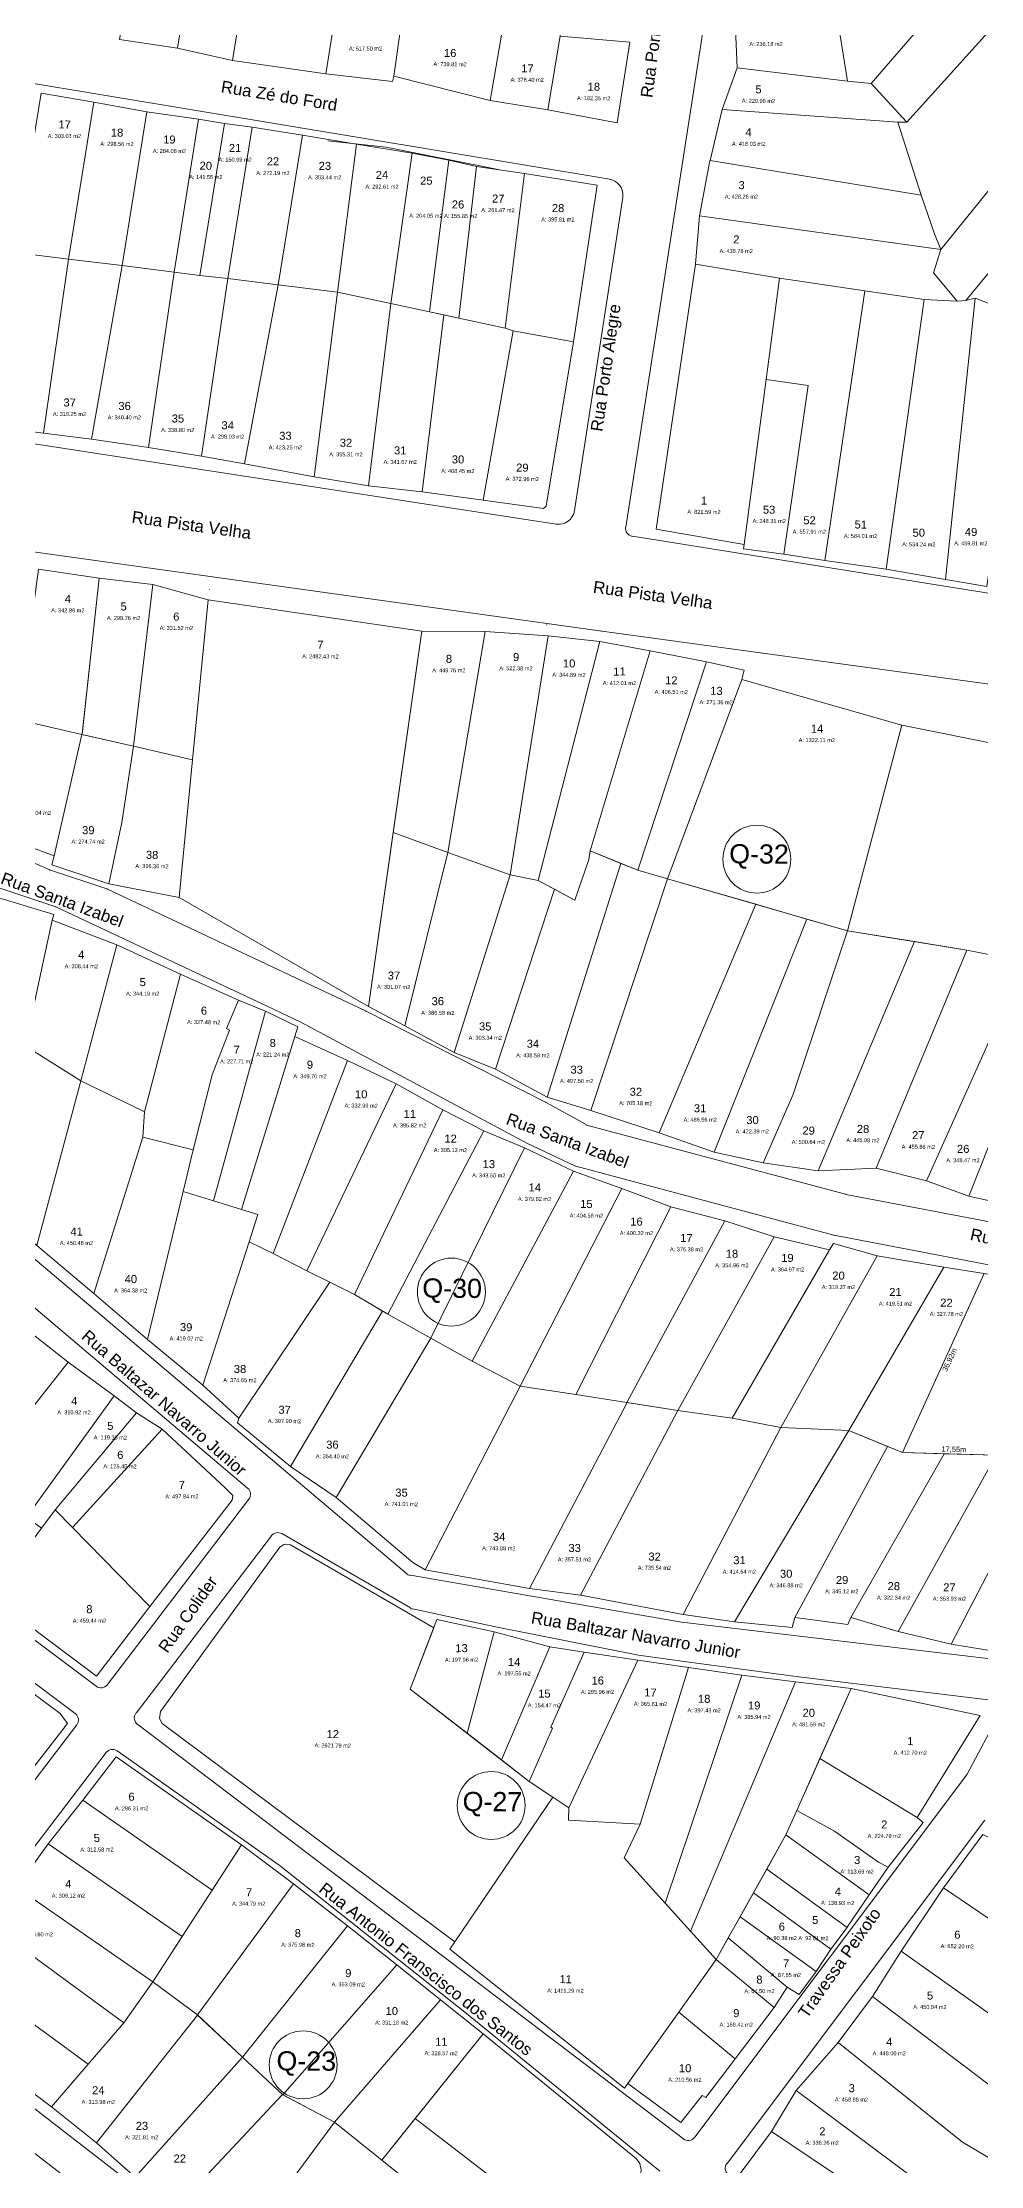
# Model space of a CAD drawing. Header units: metres. Extents: x 3808 to 8215, y 2374 to 6187.
# Drawn here: x 6529.9 to 6705.7, y 3511.4 to 3909.4 of the extents above; entities that cross this region are included whole.
import ezdxf

# ---------------------------------------------------------------- set-up
doc = ezdxf.new("R2010")
doc.units = ezdxf.units.M
for name, color, linetype in [('0 - Cotas', 7, 'Continuous'), ('Nomes-Ruas', 7, 'Continuous'), ('PDF_Boundary-Lotes', 7, 'Continuous'), ('PDF_Meio-Fio', 32, 'Continuous'), ('PDF_Numeração_Quadras', 7, 'Continuous'), ('PDF_Text', 7, 'Continuous')]:
    doc.layers.add(name, color=color, linetype=linetype)
doc.layers.add('0 - LINHAS DE QUADRA E LOTES', color=7, linetype='Continuous', lineweight=5)
doc.styles.add('Arial', font='arial.ttf')
doc.styles.add('PDF Arial', font='arial.ttf')
doc.styles.add('REGUA100', font='arial.ttf')
doc.dimstyles.new('Copy(2) of ISO-25', dxfattribs={"dimtxt": 1, "dimasz": 2.5, "dimexe": 1.25, "dimexo": 0.625, "dimgap": 0.2, "dimtad": 1, "dimtoh": 1, "dimlfac": 1, "dimzin": 1, "dimtxsty": 'Arial', "dimblk": 'NONE', "dimcen": 0, "dimse1": 1, "dimse2": 1, "dimsd1": 1, "dimsd2": 1, "dimclrt": 256, "dimaunit": 1, "dimadec": 3, "dimazin": 0, "dimtfac": 1, "dimtmove": 0, "dimatfit": 3, "dimldrblk": 'NONE', "dimfxl": 1, "dimtolj": 1, "dimtzin": 0, "dimarcsym": 0})

# ---------------------------------------------------------------- blocks, each defined once
blk = doc.blocks.new('*D11587')
at = {"layer": 'Defpoints', "color": 0, "transparency": 16777216}
for p in [(6706.41, 3678.63), (6691.07, 3645.05), (6692.6, 3644.35)]:
    blk.add_point(p, dxfattribs=at)
at = {"layer": '0 - Cotas', "lineweight": 5, "transparency": 16777216, "insert": (6699.98, 3662.42), "char_height": 1, "attachment_point": 5, "rotation": 65.4503, "style": 'Arial'}
blk.add_mtext('\\A1;36,92m', dxfattribs=at)
blk = doc.blocks.new('_None')
blk = doc.blocks.new('*D11589')
at = {"layer": 'Defpoints', "color": 0, "transparency": 16777216}
for p in [(6691.07, 3645.05), (6708.61, 3644.55), (6708.61, 3644.55)]:
    blk.add_point(p, dxfattribs=at)
at = {"layer": '0 - Cotas', "lineweight": 5, "transparency": 16777216, "insert": (6700.72, 3645.58), "char_height": 1, "attachment_point": 5, "rotation": 358.3887, "style": 'Arial'}
blk.add_mtext('\\A1;17,55m', dxfattribs=at)

msp = doc.modelspace()

# ---------------------------------------------------------------- linework, layer by layer
at = {"layer": '0 - LINHAS DE QUADRA E LOTES', "lineweight": 5}
for p, q in [((6583.388, 3890.968), (6594.301, 3889.771)), ((6594.301, 3889.771), (6615.316, 3885.611))]:
    msp.add_line(p, q, dxfattribs=at)
at = {"layer": 'PDF_Boundary-Lotes', "lineweight": 5}
for points in [[(6587.61, 3932.094), (6588.944, 3931.929), (6590.348, 3940.003), (6582.515, 3942.62), (6572.586, 3949.449), (6570.421, 3936.062), (6565.556, 3906.022), (6582.997, 3903.493)], [(6601.458, 3943.318), (6594.293, 3948.088), (6592.163, 3949.209), (6590.348, 3940.003), (6588.944, 3931.929), (6587.61, 3932.094), (6582.997, 3903.493), (6595.542, 3902.085), (6595.738, 3903.1)], [(6620.082, 3934.628), (6601.458, 3943.318), (6595.738, 3903.1), (6613.786, 3898.537)], [(6560.056, 3937.543), (6549.5, 3939.007), (6544.349, 3909.97), (6555.213, 3908.309)], [(6570.421, 3936.062), (6560.056, 3937.543), (6555.213, 3908.309), (6565.556, 3906.022)], [(6628.272, 3918.825), (6629.88, 3929.556), (6620.082, 3934.628), (6613.786, 3898.537), (6624.598, 3896.743), (6626.948, 3910.566)], [(6701.324, 3920.4), (6693.229, 3926.885), (6681.848, 3911.258), (6679.149, 3912.262), (6680.764, 3902.153), (6685.212, 3901.697)], [(6679.149, 3912.262), (6673.575, 3913.417), (6669.926, 3913.914), (6659.418, 3920.753), (6660.075, 3904.669), (6680.764, 3902.153)], [(6709.455, 3913.887), (6701.324, 3920.4), (6685.212, 3901.697), (6691.9, 3894.439)], [(6723.28, 3901.47), (6709.455, 3913.887), (6691.9, 3894.439), (6690.224, 3894.476), (6694.554, 3880.76), (6697.061, 3873.499), (6698.296, 3870.591)], [(6640.015, 3909.432), (6626.948, 3910.566), (6624.598, 3896.743), (6637.591, 3894.316)], [(6685.212, 3901.697), (6680.764, 3902.153), (6660.075, 3904.669), (6657.296, 3896.853), (6690.224, 3894.476), (6691.9, 3894.439)], [(6731.253, 3895.264), (6723.28, 3901.47), (6698.296, 3870.591), (6696.901, 3866.216), (6701.319, 3860.901), (6702.977, 3861.055)], [(6539.553, 3898.236), (6529.652, 3899.921), (6524.805, 3870.043), (6534.827, 3868.787)], [(6549.502, 3896.394), (6539.553, 3898.236), (6534.827, 3868.787), (6544.878, 3867.566)], [(6559.182, 3895.009), (6549.502, 3896.394), (6544.878, 3867.566), (6554.576, 3866.344)], [(6690.224, 3894.476), (6657.296, 3896.853), (6655.035, 3887.252), (6694.554, 3880.76)], [(6564.014, 3894.236), (6559.182, 3895.009), (6554.576, 3866.344), (6559.425, 3865.733)], [(6569.228, 3893.498), (6564.014, 3894.236), (6559.425, 3865.733), (6564.627, 3865.123)], [(6578.63, 3891.992), (6569.228, 3893.498), (6564.627, 3865.123), (6574.093, 3863.976)], [(6739.202, 3886.9), (6731.253, 3895.264), (6702.977, 3861.055), (6704.675, 3861.47), (6714.116, 3857.812)], [(6588.787, 3890.33), (6578.63, 3891.992), (6574.093, 3863.976), (6585.223, 3862.565)], [(6599.204, 3888.628), (6588.787, 3890.33), (6585.223, 3862.565), (6595.229, 3860.439)], [(6606.043, 3887.366), (6599.204, 3888.628), (6595.229, 3860.439), (6602.417, 3858.888)], [(6611.235, 3886.175), (6606.043, 3887.366), (6602.417, 3858.888), (6607.928, 3857.727)], [(6620.266, 3884.859), (6611.235, 3886.175), (6607.928, 3857.727), (6616.658, 3855.836)], [(6633.886, 3882.619), (6620.266, 3884.859), (6616.658, 3855.836), (6618.12, 3855.329), (6629.437, 3853.293)], [(6655.035, 3887.252), (6655.007, 3887.218), (6653.073, 3876.875), (6698.296, 3870.591), (6697.061, 3873.499), (6694.554, 3880.76)], [(6698.296, 3870.591), (6653.073, 3876.875), (6652.273, 3867.828), (6668.015, 3865.237), (6684.029, 3862.833), (6695.148, 3861.197), (6701.319, 3860.901), (6696.901, 3866.216)], [(6534.827, 3868.787), (6524.805, 3870.043), (6519.655, 3837.533), (6530.136, 3836.19)], [(6544.878, 3867.566), (6534.827, 3868.787), (6530.136, 3836.19), (6539.12, 3835.031)], [(6554.576, 3866.344), (6544.878, 3867.566), (6539.12, 3835.031), (6549.781, 3833.48)], [(6564.627, 3865.123), (6559.425, 3865.733), (6554.576, 3866.344), (6549.781, 3833.48), (6559.74, 3831.864)], [(6574.093, 3863.976), (6564.627, 3865.123), (6559.74, 3831.864), (6567.757, 3830.39)], [(6665.507, 3846.19), (6668.015, 3865.237), (6652.273, 3867.828), (6644.953, 3818.166), (6661.398, 3815.287)], [(6684.029, 3862.833), (6668.015, 3865.237), (6665.507, 3846.19), (6673.389, 3845.121), (6668.835, 3813.47), (6676.532, 3812.319)], [(6585.223, 3862.565), (6574.093, 3863.976), (6567.757, 3830.39), (6580.843, 3828.003)], [(6595.229, 3860.439), (6585.223, 3862.565), (6580.843, 3828.003), (6591.005, 3826.278)], [(6695.148, 3861.197), (6684.029, 3862.833), (6676.532, 3812.319), (6688.039, 3810.654)], [(6704.675, 3861.47), (6702.977, 3861.055), (6701.319, 3860.901), (6695.148, 3861.197), (6688.039, 3810.654), (6699.118, 3808.756)], [(6714.116, 3857.812), (6704.675, 3861.47), (6699.118, 3808.756), (6706.897, 3807.421)], [(6605.137, 3858.336), (6602.417, 3858.888), (6595.229, 3860.439), (6591.005, 3826.278), (6601.079, 3825.155)], [(6618.12, 3855.329), (6616.658, 3855.836), (6607.928, 3857.727), (6605.137, 3858.336), (6601.079, 3825.155), (6612.511, 3823.612)], [(6629.437, 3853.293), (6618.12, 3855.329), (6612.511, 3823.612), (6623.787, 3822.022), (6624.325, 3822.458)], [(6673.389, 3845.121), (6665.507, 3846.19), (6661.398, 3815.287), (6661.277, 3814.504), (6668.835, 3813.47)], [(6540.574, 3808.987), (6529.194, 3810.663), (6525.451, 3782.4), (6537.314, 3779.674), (6537.366, 3779.808)], [(6550.625, 3807.765), (6540.574, 3808.987), (6537.349, 3779.645), (6546.973, 3777.484)], [(6560.958, 3804.898), (6550.625, 3807.765), (6546.973, 3777.484), (6558.048, 3774.943)], [(6601.026, 3799.067), (6560.958, 3804.898), (6558.048, 3774.943), (6555.523, 3749.14), (6590.998, 3728.7)], [(6612.901, 3798.98), (6601.026, 3799.067), (6595.626, 3761.291), (6605.908, 3757.582)], [(6624.686, 3798.145), (6612.901, 3798.98), (6605.908, 3757.582), (6617.554, 3753.389)], [(6634.366, 3797.114), (6624.686, 3798.145), (6617.554, 3753.389), (6622.798, 3752.333)], [(6643.82, 3795.387), (6634.366, 3797.114), (6622.798, 3752.333), (6629.67, 3748.629), (6632.277, 3756.236), (6632.575, 3757.872)], [(6654.337, 3793.309), (6643.82, 3795.387), (6632.575, 3757.872), (6641.5, 3754.231)], [(6660.948, 3789.999), (6661.397, 3791.745), (6654.337, 3793.309), (6641.5, 3754.231), (6647.053, 3752.624)], [(6690.978, 3781.435), (6660.948, 3789.999), (6647.053, 3752.624), (6680.796, 3742.861)], [(6537.314, 3779.674), (6525.451, 3782.4), (6520.738, 3761.121), (6532.094, 3756.934)], [(6729.223, 3773.763), (6690.978, 3781.435), (6680.796, 3742.861), (6703.162, 3739.246), (6714.004, 3737.133), (6721.556, 3738.574)], [(6544.798, 3763.163), (6546.973, 3777.484), (6537.314, 3779.674), (6532.094, 3756.934), (6531.674, 3755.222), (6542.362, 3751.648)], [(6558.048, 3774.943), (6546.973, 3777.484), (6544.798, 3763.163), (6542.362, 3751.648), (6555.523, 3749.14)], [(6605.908, 3757.582), (6595.626, 3761.291), (6590.998, 3728.7), (6597.801, 3725.054)], [(6617.554, 3753.389), (6605.908, 3757.582), (6597.801, 3725.054), (6607.042, 3720.091)], [(6638.326, 3755.512), (6632.575, 3757.872), (6632.277, 3756.236), (6629.67, 3748.629), (6625.88, 3750.657), (6614.795, 3716.952), (6624.483, 3711.677)], [(6625.88, 3750.657), (6622.798, 3752.333), (6617.554, 3753.389), (6607.042, 3720.091), (6614.795, 3716.952)], [(6647.053, 3752.624), (6641.5, 3754.231), (6638.326, 3755.512), (6624.483, 3711.677), (6632.693, 3709.159)], [(6531.769, 3744.843), (6532.022, 3745.928), (6520.871, 3749.298), (6516.825, 3730.526), (6516.373, 3727.783), (6526.689, 3721.28)], [(6663.576, 3747.855), (6647.053, 3752.624), (6632.693, 3709.159), (6645.464, 3704.974)], [(6673.161, 3745.078), (6663.576, 3747.855), (6645.464, 3704.974), (6655.769, 3701.364)], [(6670.535, 3712.062), (6680.796, 3742.861), (6673.161, 3745.078), (6655.769, 3701.364), (6664.958, 3699.387)], [(6543.839, 3740.24), (6531.769, 3744.843), (6526.689, 3721.28), (6537.14, 3714.724)], [(6693.301, 3740.838), (6680.796, 3742.861), (6670.535, 3712.062), (6664.958, 3699.387), (6675.259, 3697.9)], [(6555.801, 3734.725), (6543.839, 3740.24), (6537.14, 3714.724), (6549.061, 3708.949)], [(6703.162, 3739.246), (6693.301, 3740.838), (6675.259, 3697.9), (6686.119, 3698.362)], [(6714.004, 3737.133), (6703.162, 3739.246), (6686.119, 3698.362), (6695.569, 3695.991)], [(6721.556, 3738.574), (6714.004, 3737.133), (6695.569, 3695.991), (6703.49, 3693.125)], [(6733.019, 3736.004), (6721.556, 3738.574), (6703.49, 3693.125), (6713.572, 3690.877)], [(6564.432, 3724.56), (6566.642, 3729.847), (6555.801, 3734.725), (6549.061, 3708.949), (6548.734, 3704.159), (6558.185, 3701.788), (6561.7, 3715.88), (6564.977, 3724.225)], [(6571.72, 3727.81), (6566.642, 3729.847), (6564.432, 3724.56), (6564.977, 3724.225), (6561.7, 3715.88), (6558.185, 3701.788), (6556.304, 3693.991), (6561.966, 3692.234)], [(6577.244, 3723.048), (6577.779, 3724.899), (6571.72, 3727.81), (6561.966, 3692.234), (6567.229, 3690.632)], [(6537.14, 3714.724), (6526.689, 3721.28), (6518.18, 3693.088), (6528.844, 3683.883)], [(6587.081, 3718.591), (6577.244, 3723.048), (6567.229, 3690.632), (6570.31, 3689.664), (6568.661, 3684.558), (6573.142, 3682.369)], [(6596.205, 3714.196), (6587.081, 3718.591), (6573.142, 3682.369), (6579.486, 3679.163)], [(6548.734, 3704.159), (6549.061, 3708.949), (6537.14, 3714.724), (6528.844, 3683.883), (6539.554, 3674.876)], [(6604.958, 3709.284), (6596.205, 3714.196), (6579.486, 3679.163), (6583.77, 3677.021), (6588.425, 3674.687)], [(6612.655, 3705.368), (6604.958, 3709.284), (6588.425, 3674.687), (6591.861, 3672.658), (6594.619, 3671.017)], [(6620.28, 3702.217), (6612.655, 3705.368), (6594.619, 3671.017), (6602.722, 3666.527)], [(6556.304, 3693.991), (6558.185, 3701.788), (6548.734, 3704.159), (6539.554, 3674.876), (6549.585, 3666.256)], [(6629.404, 3697.822), (6620.28, 3702.217), (6602.722, 3666.527), (6610.454, 3662.228)], [(6638.52, 3694.552), (6629.404, 3697.822), (6610.454, 3662.228), (6619.446, 3657.532)], [(6568.661, 3684.558), (6570.31, 3689.664), (6567.229, 3690.632), (6561.966, 3692.234), (6556.304, 3693.991), (6549.585, 3666.256), (6559.999, 3657.671)], [(6647.683, 3691.125), (6638.52, 3694.552), (6619.446, 3657.532), (6629.886, 3655.928)], [(6657.766, 3688.524), (6647.683, 3691.125), (6629.886, 3655.928), (6639.445, 3654.468)], [(6667.049, 3685.527), (6657.766, 3688.524), (6639.445, 3654.468), (6649.01, 3652.945)], [(6677.41, 3683.048), (6667.049, 3685.527), (6649.01, 3652.945), (6659.177, 3651.509)], [(6583.77, 3677.021), (6579.486, 3679.163), (6573.142, 3682.369), (6568.661, 3684.558), (6559.999, 3657.671), (6566.743, 3651.543)], [(6686.325, 3681.946), (6678.133, 3684.273), (6677.41, 3683.048), (6659.177, 3651.509), (6668.313, 3649.752)], [(6698.807, 3679.825), (6686.325, 3681.946), (6668.313, 3649.752), (6681.037, 3649.197)], [(6706.412, 3678.634), (6698.807, 3679.825), (6681.037, 3649.197), (6691.07, 3645.048)], [(6725.861, 3675.262), (6706.412, 3678.634), (6691.07, 3645.048), (6708.612, 3644.554)], [(6593.667, 3671.572), (6591.861, 3672.658), (6588.425, 3674.687), (6583.77, 3677.021), (6566.743, 3651.543), (6566.472, 3650.65), (6576.398, 3642.47)], [(6602.722, 3666.527), (6594.619, 3671.017), (6593.667, 3671.572), (6576.398, 3642.47), (6584.944, 3636.671)], [(6534.766, 3662.017), (6526.508, 3668.518), (6511.232, 3646.355), (6517.871, 3640.668)], [(6619.446, 3657.532), (6610.454, 3662.228), (6602.722, 3666.527), (6584.944, 3636.671), (6599.331, 3624.435), (6601.642, 3623.106)], [(6543.332, 3655.673), (6534.766, 3662.017), (6517.871, 3640.668), (6526.914, 3632.986)], [(6639.48, 3654.439), (6639.445, 3654.468), (6629.886, 3655.928), (6619.446, 3657.532), (6601.642, 3623.106), (6621.166, 3619.612)], [(6547.548, 3652.526), (6543.332, 3655.673), (6526.914, 3632.986), (6529.713, 3630.898), (6532.286, 3634.353)], [(6649.01, 3652.945), (6639.48, 3654.439), (6621.166, 3619.612), (6630.742, 3618.315)], [(6552.337, 3649.434), (6547.548, 3652.526), (6532.286, 3634.353), (6535.558, 3630.99)], [(6668.313, 3649.752), (6659.177, 3651.509), (6649.01, 3652.945), (6630.742, 3618.315), (6649.954, 3614.728)], [(6681.037, 3649.197), (6668.313, 3649.752), (6649.954, 3614.728), (6659.571, 3613.338)], [(6564.13, 3638.468), (6552.337, 3649.434), (6535.558, 3630.99), (6550.054, 3616.192), (6565.439, 3636.146), (6565.617, 3636.998)], [(6688.262, 3646.202), (6681.037, 3649.197), (6659.571, 3613.338), (6670.41, 3612.286), (6670.911, 3614.166)], [(6698.876, 3644.808), (6691.07, 3645.048), (6688.262, 3646.202), (6670.911, 3614.166), (6680.812, 3612.834), (6681.395, 3614.175)], [(6708.612, 3644.554), (6698.876, 3644.808), (6681.395, 3614.175), (6690.26, 3611.525)], [(6710.261, 3628.53), (6717.778, 3642.479), (6708.612, 3644.554), (6690.26, 3611.525), (6700.192, 3609.167)], [(6535.558, 3630.99), (6532.286, 3634.353), (6529.713, 3630.898), (6520.199, 3618.018), (6520.443, 3617.816), (6540.042, 3603.137), (6550.054, 3616.192)], [(6598.832, 3600.718), (6603.263, 3612.225), (6576.415, 3627.742), (6575.15, 3627.849), (6574.392, 3627.361), (6552.012, 3596.498), (6551.84, 3595.228), (6552.381, 3594.249), (6607.222, 3553.319), (6625.574, 3580.463), (6621.15, 3583.429)], [(6718.683, 3624.07), (6710.261, 3628.53), (6700.192, 3609.167), (6709.368, 3607.671), (6710.503, 3608.259), (6711.261, 3609.455)], [(6508.737, 3614.348), (6497.424, 3599.726), (6523.625, 3580.096), (6534.626, 3594.272), (6533.26, 3596.171)], [(6614.589, 3611.476), (6603.828, 3613.757), (6598.832, 3600.718), (6609.506, 3592.447)], [(6625.015, 3608.649), (6614.589, 3611.476), (6609.506, 3592.447), (6615.952, 3587.449)], [(6631.441, 3607.67), (6625.015, 3608.649), (6615.952, 3587.449), (6621.15, 3583.429), (6625.497, 3593.417), (6625.16, 3593.579)], [(6641.458, 3606.124), (6631.441, 3607.67), (6625.16, 3593.579), (6625.497, 3593.417), (6621.15, 3583.429), (6625.574, 3580.463), (6628.559, 3578.457)], [(6650.977, 3604.757), (6641.458, 3606.124), (6628.559, 3578.457), (6628.517, 3576.138), (6641.901, 3575.387)], [(6660.982, 3603.338), (6650.977, 3604.757), (6641.901, 3575.387), (6638.916, 3569.095), (6646.621, 3560.581)], [(6671.004, 3602.082), (6660.982, 3603.338), (6646.621, 3560.581), (6651.386, 3555.331)], [(6681.444, 3600.833), (6671.004, 3602.082), (6651.386, 3555.331), (6656.186, 3550.052), (6669.228, 3573.422), (6671.312, 3577.99)], [(6705.651, 3595.748), (6681.444, 3600.833), (6675.619, 3587.716), (6693.854, 3576.642)], [(6567.229, 3571.507), (6543.759, 3588.045), (6537.507, 3579.874), (6561.743, 3563.054)], [(6675.619, 3587.716), (6671.312, 3577.99), (6678.365, 3574.078), (6686.587, 3568.313), (6688.381, 3567.354), (6694.934, 3575.745), (6693.854, 3576.642)], [(6537.507, 3579.874), (6530.994, 3571.744), (6556.089, 3554.327), (6561.743, 3563.054)], [(6651.386, 3555.331), (6646.621, 3560.581), (6638.916, 3569.095), (6641.901, 3575.387), (6628.517, 3576.138), (6628.559, 3578.457), (6625.574, 3580.463), (6607.222, 3553.319), (6606.257, 3551.943), (6639, 3525.943), (6639.63, 3526.773), (6649.16, 3540.169), (6656.186, 3550.052)], [(6678.365, 3574.078), (6671.312, 3577.99), (6669.228, 3573.422), (6684.842, 3562.169), (6688.381, 3567.354), (6686.587, 3568.313)], [(6530.994, 3571.744), (6525.13, 3563.545), (6550.603, 3545.874), (6556.089, 3554.327)], [(6576.973, 3564.243), (6567.229, 3571.507), (6561.743, 3563.054), (6556.089, 3554.327), (6550.603, 3545.874), (6558.965, 3539.639)], [(6669.228, 3573.422), (6665.645, 3566.979), (6680.714, 3556.061), (6680.743, 3556.095), (6684.842, 3562.169)], [(6727.658, 3562.415), (6706.112, 3573.471), (6698.773, 3563.495), (6735.916, 3538.257), (6743.08, 3545.611), (6747.438, 3549.94), (6736.416, 3558.146)], [(6665.645, 3566.979), (6663.131, 3562.532), (6677.683, 3551.984), (6680.714, 3556.061)], [(6525.13, 3563.545), (6519.542, 3556.883), (6545.144, 3538.163), (6550.603, 3545.874)], [(6587.067, 3556.336), (6576.973, 3564.243), (6558.965, 3539.639), (6567.417, 3531.741)], [(6663.131, 3562.532), (6660.653, 3558.057), (6674.891, 3547.769), (6677.683, 3551.984)], [(6698.773, 3563.495), (6690.806, 3551.627), (6726.308, 3526.397), (6735.916, 3538.257)], [(6660.653, 3558.057), (6658.416, 3554.086), (6669.469, 3544.853), (6671.722, 3543.454), (6674.891, 3547.769)], [(6519.542, 3556.883), (6512.929, 3549.129), (6538.496, 3530.438), (6545.144, 3538.163)], [(6596.301, 3549.025), (6587.067, 3556.336), (6567.417, 3531.741), (6574.986, 3524.693)], [(6658.416, 3554.086), (6656.186, 3550.052), (6667.058, 3541.027), (6669.469, 3544.853)], [(6690.806, 3551.627), (6685.488, 3543.093), (6718.112, 3518.368), (6718.257, 3518.542), (6726.308, 3526.397)], [(6512.929, 3549.129), (6508.552, 3539.814), (6531.589, 3522.399), (6538.496, 3530.438)], [(6604.53, 3542.488), (6596.301, 3549.025), (6574.986, 3524.693), (6584.628, 3519.574)], [(6656.186, 3550.052), (6649.16, 3540.169), (6659.719, 3531.405), (6667.058, 3541.027)], [(6559, 3539.61), (6558.965, 3539.639), (6550.603, 3545.874), (6545.144, 3538.163), (6538.496, 3530.438), (6531.589, 3522.399), (6540.027, 3515.689)], [(6612.521, 3536.091), (6604.53, 3542.488), (6584.628, 3519.574), (6593.525, 3512.425)], [(6685.488, 3543.093), (6679.051, 3534.487), (6702.334, 3515.809), (6710.908, 3510.752), (6718.112, 3518.368)], [(6567.417, 3531.741), (6559, 3539.61), (6540.027, 3515.689), (6547.317, 3509.226)], [(6649.16, 3540.169), (6639.63, 3526.773), (6649.572, 3519.463), (6653.539, 3524.527), (6654.219, 3524.14), (6659.719, 3531.405)], [(6612.521, 3536.091), (6599.778, 3520.242), (6631.474, 3495.816), (6641.92, 3509.04), (6642.103, 3510.536), (6641.857, 3511.8), (6641.264, 3512.645)], [(6679.051, 3534.487), (6671.142, 3525.455), (6703.551, 3501.32), (6708.098, 3506.728), (6710.908, 3510.752), (6702.334, 3515.809)], [(6574.888, 3524.716), (6574.917, 3524.751), (6567.417, 3531.741), (6547.317, 3509.226), (6555.167, 3503.652)], [(6584.628, 3519.574), (6574.888, 3524.716), (6555.167, 3503.652), (6566.52, 3494.994)], [(6671.142, 3525.455), (6666.547, 3517.792), (6681.986, 3507.39), (6697.087, 3494.738), (6703.551, 3501.32)], [(6595.17, 3498.523), (6601.342, 3506.172), (6593.525, 3512.425), (6584.628, 3519.574), (6566.52, 3494.994), (6582.78, 3483.028), (6589.293, 3491.159)], [(6599.778, 3520.242), (6593.525, 3512.425), (6625.211, 3487.066), (6625.871, 3487.931), (6631.474, 3495.816)], [(6681.986, 3507.39), (6666.547, 3517.792), (6660.654, 3509.911), (6676.311, 3497.504)]]:
    msp.add_lwpolyline(points, close=True, dxfattribs=at)
at = {"layer": 'PDF_Meio-Fio', "lineweight": 5}
for points in [[(6639.258, 3818.538), (6656.088, 3927.166)], [(6469.551, 3911.256), (6509.777, 3904.765), (6636.255, 3883.771)], [(6629.644, 3821.633), (6638.697, 3880.332)], [(6316.574, 3866.784), (6626.21, 3819.127)], [(6889.674, 3776.894), (6640.508, 3816.853)], [(6531.275, 3754.317), (6511.642, 3762.785), (6498.712, 3768.692)], [(6497.751, 3758.954), (6532.402, 3747.378)], [(6541.963, 3750.743), (6531.409, 3754.265)], [(6590.466, 3727.846), (6542.132, 3750.662)], [(6532.536, 3747.327), (6572.153, 3728.686), (6578.241, 3725.81), (6620.714, 3703.093), (6629.831, 3698.762)], [(6480.793, 3721.648), (6533.392, 3677.166), (6598.135, 3622.426)], [(6631.776, 3706.565), (6624.317, 3710.696)], [(6632.113, 3706.403), (6680.393, 3693.52)], [(6629.866, 3698.733), (6678.246, 3685.827)], [(6680.527, 3693.468), (6742.113, 3681.725)], [(6678.576, 3685.729), (6739.774, 3674.014)], [(6539.988, 3601.299), (6442.296, 3674.559)], [(6574.769, 3629.872), (6598.866, 3615.933)], [(6572.845, 3629.469), (6547.501, 3596.24)], [(6598.872, 3622.109), (6649.673, 3613.255)], [(6599.302, 3615.749), (6614.79, 3612.427), (6641.625, 3607.104), (6651.108, 3605.766), (6671.136, 3603.091), (6708.22, 3598.56)], [(6649.736, 3613.261), (6709.609, 3606.118)], [(6650.047, 3516.42), (6547.795, 3594.112)], [(6703.197, 3584.778), (6709.355, 3596.382)], [(6541.85, 3588.865), (6505.731, 3541.449)], [(6658.226, 3511.809), (6706.536, 3576.18)], [(6574.543, 3567.555), (6609.4, 3539.917), (6645.623, 3510.381)], [(6506.019, 3539.385), (6608.036, 3460.417)], [(6502.04, 3534.095), (6604.091, 3455.098)]]:
    msp.add_lwpolyline(points, dxfattribs=at)
for points in [[(6776.226, 3778.013, 0.4458354), (6774.967, 3779.877), (6634.275, 3799.132), (6508.47, 3816.682)], [(6624.278, 3710.701, -0.042149), (6624.05, 3710.8), (6590.565, 3727.823)], [(6476.618, 3716.05), (6568.373, 3638.418, -0.3994817), (6568.605, 3636.343), (6542.115, 3601.593)], [(6438.194, 3669.546), (6536.054, 3596.145, -0.4165325), (6536.354, 3594.015), (6499.657, 3545.902, -0.4088793), (6497.548, 3545.596)], [(6541.825, 3588.833, -0.4033432), (6543.914, 3589.153), (6574.473, 3567.613)], [(6652.175, 3516.714), (6703.052, 3584.604, 0.0385327), (6703.18, 3584.808)]]:
    msp.add_lwpolyline(points, format="xyb", dxfattribs=at)
msp.add_lwpolyline([(6634.591, 3799.102, 0.0070005), (6634.544, 3799.107, -0.0070005)], format="xyb", close=True, dxfattribs=at)
for centre, radius, start, end in [((6635.695, 3880.793), 3.012, 351.18882, 80.562), ((6626.642, 3822.094), 3.012, 261.25538, 351.18889), ((6640.694, 3818.317), 1.517, 171.18835, 260.89371), ((6561.502, 3808.339), 1.499, 258.38756, 261.71425), ((6624.348, 3798.719), 1.49, 83.96876, 87.93595), ((6634.271, 3799.344), 0.189, 261.90383, 263.01413), ((6531.829, 3755.66), 1.523, 246.61793, 251.55993), ((6541.452, 3749.311), 1.519, 64.7566, 71.57189), ((6531.893, 3745.952), 1.513, 66.59079, 71.5305), ((6578.998, 3728.678), 1.371, 246.56194, 247.39952), ((6591.199, 3729.2), 1.556, 240.06798, 243.04128), ((6632.461, 3707.851), 1.517, 240.94688, 255.04655), ((6680.774, 3694.928), 1.506, 255.02936, 259.20849), ((6678.826, 3687.199), 1.516, 247.34598, 259.19602), ((6573.992, 3628.546), 1.517, 59.9571, 142.67718), ((6599.092, 3623.545), 1.518, 229.78995, 260.14619), ((6599.586, 3617.191), 1.518, 239.95367, 257.9637), ((6540.875, 3602.475), 1.517, 233.12931, 322.67802), ((6548.648, 3595.317), 1.517, 142.68011, 232.76767), ((6650.9, 3517.625), 1.517, 232.76422, 323.13535), ((6659.373, 3510.886), 1.517, 143.13284, 231.58833)]:
    msp.add_arc(centre, radius, start, end, dxfattribs=at)
at = {"layer": 'PDF_Numeração_Quadras', "lineweight": 5}
for centre in [(6663.789, 3756.301), (6606.553, 3675.149), (6614.012, 3578.907), (6578.776, 3530.287)]:
    msp.add_circle(centre, 6.363, dxfattribs=at)

# ---------------------------------------------------------------- texts
at = {"layer": 'Nomes-Ruas', "lineweight": 5, "style": 'REGUA100'}
for s, rotation, p in [('Rua Porto Alegre', 82.59513, (6644.212, 3898.93)), ('Rua Zé do Ford', 350.76819, (6563.249, 3900.068)), ('Rua Porto Alegre', 81.77274, (6634.834, 3836.344)), ('Rua Pista Velha', 352.11257, (6546.539, 3819.374)), ('Rua Pista Velha', 352.11257, (6632.997, 3806.27)), ('Rua Santa Izabel', 339.72546, (6521.921, 3751.822)), ('Rua Santa Izabel', 339.72546, (6616.616, 3706.693)), ('Rua Santa Izabel', 347.28194, (6703.601, 3684.965)), ('Rua Baltazar Navarro Junior', 318.90551, (6537.046, 3666.567)), ('Rua Colider', 54.90922, (6553.32, 3607.319)), ('Rua Baltazar Navarro Junior', 350.43937, (6621.361, 3613.069)), ('Rua Antonio Franscisco dos Santos', 321.55372, (6581.526, 3562.898)), ('Travessa Peixoto', 54.90922, (6673.203, 3538.83))]:
    msp.add_text(s, height=2.25, rotation=rotation, dxfattribs=at).set_placement(p)
at = {"layer": 'PDF_Text', "color": 1, "lineweight": 5, "char_height": 0.74999, "attachment_point": 7, "style": 'PDF Arial'}
for s, insert, rotation in [('A: 517.50 m2', (6587.349, 3907.872), 0.00544), ('A: 236.18 m2', (6662.398, 3908.732), 359.74171), ('A: 739.81 m2', (6603.185, 3904.969), 359.41759), ('A: 378.40 m2', (6617.641, 3902.034), 359.74171), ('A: 192.35 m2', (6630.085, 3898.591), 359.41759), ('A: 220.98 m2', (6660.975, 3898.083), 359.68104), ('A: 303.01 m2', (6530.915, 3891.503), 359.68104), ('A: 298.56 m2', (6540.764, 3890.038), 359.41759), ('A: 284.08 m2', (6550.601, 3888.7), 359.68104), ('A: 418.03 m2', (6659.118, 3890.031), 359.68104), ('A: 141.55 m2', (6557.424, 3883.802), 359.68104), ('A: 150.99 m2', (6562.908, 3887.078), 359.68104), ('A: 272.19 m2', (6569.993, 3884.552), 0.00544), ('A: 303.44 m2', (6579.684, 3883.747), 359.74171), ('A: 292.61 m2', (6590.427, 3882.011), 359.68104), ('A: 428.26 m2', (6657.786, 3880.13), 359.68104), ('A: 204.05 m2 A: 155.85 m2', (6598.659, 3876.557), 359.57965), ('A: 261.47 m2', (6612.156, 3877.629), 359.41759), ('A: 395.81 m2', (6623.386, 3875.842), 359.74171), ('A: 438.78 m2', (6656.803, 3869.94), 359.68104), ('A: 316.25 m2', (6531.863, 3839.394), 359.68104), ('A: 340.40 m2', (6542.151, 3838.741), 359.74171), ('A: 338.80 m2', (6552.147, 3836.389), 359.74171), ('A: 298.03 m2', (6561.49, 3835.166), 359.41759), ('A: 423.25 m2', (6572.326, 3833.117), 0.00544), ('A: 355.31 m2', (6583.671, 3831.823), 359.68104), ('A: 341.67 m2', (6593.838, 3830.387), 0.00544), ('A: 408.45 m2', (6604.638, 3828.721), 359.41759), ('A: 372.96 m2', (6616.708, 3827.237), 359.41759), ('A: 821.59 m2', (6650.763, 3821.041), 359.41759), ('A: 248.31 m2', (6662.984, 3819.314), 359.68104), ('A: 557.91 m2', (6670.503, 3817.311), 359.74171), ('A: 584.01 m2', (6680.095, 3816.529), 359.41759), ('A: 534.24 m2', (6691.017, 3814.938), 359.68104), ('A: 459.81 m2', (6700.776, 3815.137), 359.74171), ('A: 342.89 m2', (6531.552, 3802.572), 359.68104), ('A: 298.76 m2', (6542.01, 3801.131), 0.00544), ('A: 331.52 m2', (6551.894, 3799.283), 359.68104), ('A: 2482.43 m2', (6578.601, 3793.949), 359.62081), ('A: 449.76 m2', (6602.966, 3791.323), 0.00544), ('A: 522.38 m2', (6615.536, 3791.719), 359.68104), ('A: 344.89 m2', (6625.46, 3790.486), 359.68104), ('A: 412.01 m2', (6634.932, 3788.921), 0.00544), ('A: 406.51 m2', (6644.636, 3787.282), 359.68104), ('A: 271.36 m2', (6653.048, 3785.361), 359.68104), ('A: 1322.11 m2', (6671.623, 3778.242), 359.91712), ('A: 273.04 m2', (6525.265, 3764.649), 359.41759), ('A: 274.74 m2', (6535.354, 3759.231), 0.00544), ('A: 316.36 m2', (6547.325, 3754.637), 359.41759), ('A: 308.44 m2', (6534.083, 3735.847), 0.00544), ('A: 344.19 m2', (6545.592, 3730.709), 0.00544), ('A: 301.07 m2', (6592.621, 3731.99), 359.68104), ('A: 327.48 m2', (6557.019, 3725.403), 359.41759), ('A: 386.58 m2', (6600.888, 3727.129), 359.68104), ('A: 303.34 m2', (6609.78, 3722.455), 359.68104), ('A: 227.71 m2', (6563.203, 3718.046), 359.68104), ('A: 221.24 m2', (6569.968, 3719.317), 359.68104), ('A: 438.58 m2', (6618.705, 3719.168), 359.68104), ('A: 349.70 m2', (6576.94, 3715.224), 359.68104), ('A: 407.50 m2', (6626.902, 3714.365), 359.41759), ('A: 332.99 m2', (6586.518, 3709.746), 359.41759), ('A: 705.18 m2', (6637.997, 3710.218), 359.41759), ('A: 385.82 m2', (6595.612, 3706.024), 359.74171), ('A: 486.56 m2', (6650.058, 3707.092), 359.68104), ('A: 422.39 m2', (6659.815, 3704.879), 0.00544), ('A: 305.13 m2', (6603.246, 3701.394), 359.74171), ('A: 500.64 m2', (6670.32, 3702.928), 359.41759), ('A: 445.08 m2', (6680.548, 3703.267), 359.41759), ('A: 455.86 m2', (6690.924, 3702.011), 359.68104), ('A: 343.50 m2', (6610.439, 3696.659), 359.68104), ('A: 348.47 m2', (6699.297, 3699.476), 0.00544), ('A: 379.82 m2', (6619.018, 3692.246), 359.74171), ('A: 404.58 m2', (6628.731, 3689.128), 359.68104), ('A: 400.32 m2', (6638.108, 3685.818), 0.00544), ('A: 450.48 m2', (6533.175, 3683.983), 359.68104), ('A: 376.38 m2', (6647.49, 3682.797), 359.68104), ('A: 354.96 m2', (6656.003, 3679.793), 0.00544), ('A: 364.97 m2', (6666.43, 3679.025), 359.68104), ('A: 364.38 m2', (6543.329, 3675.085), 359.74171), ('A: 319.37 m2', (6675.969, 3675.698), 0.00544), ('A: 419.51 m2', (6686.644, 3672.605), 0.00544), ('A: 327.78 m2', (6696.181, 3670.692), 359.41759), ('A: 419.07 m2', (6553.749, 3666.083), 359.68104), ('A: 374.65 m2', (6563.801, 3658.269), 359.68104), ('A: 310.92 m2', (6532.715, 3652.23), 359.68104), ('A: 397.90 m2', (6572.166, 3650.619), 359.41759), ('A: 119.30 m2', (6539.52, 3647.523), 359.68104), ('A: 125.45 m2', (6541.34, 3642.128), 359.41759), ('A: 354.40 m2', (6581.143, 3643.992), 359.68104), ('A: 497.84 m2', (6552.931, 3636.451), 0.00544), ('A: 741.01 m2', (6594.034, 3635.058), 359.41759), ('A: 743.88 m2', (6612.333, 3626.755), 359.74171), ('A: 357.51 m2', (6626.485, 3624.661), 359.74171), ('A: 735.54 m2', (6641.489, 3623.095), 359.68104), ('A: 414.64 m2', (6657.378, 3622.384), 359.74171), ('A: 346.88 m2', (6666.174, 3619.792), 0.00544), ('A: 345.12 m2', (6676.602, 3618.67), 359.68104), ('A: 322.34 m2', (6686.294, 3617.512), 359.41759), ('A: 353.93 m2', (6696.766, 3617.295), 359.68104), ('A: 459.44 m2', (6535.604, 3613.165), 0.00544), ('A: 197.96 m2', (6605.334, 3605.844), 0.00544), ('A: 197.56 m2', (6615.185, 3603.317), 359.41759), ('A: 154.47 m2', (6620.856, 3597.315), 359.68104), ('A: 265.96 m2', (6630.819, 3599.817), 0.00544), ('A: 365.81 m2', (6640.739, 3597.586), 359.68104), ('A: 397.43 m2', (6650.79, 3596.365), 359.68104), ('A: 385.94 m2', (6660.134, 3595.142), 359.41759), ('A: 481.59 m2', (6670.394, 3593.747), 359.68104), ('A: 2621.79 m2', (6580.901, 3589.81), 359.3793), ('A: 412.70 m2', (6689.412, 3588.438), 359.68104), ('A: 296.31 m2', (6543.5, 3578.006), 359.68104), ('A: 312.58 m2', (6537.015, 3570.264), 0.00544), ('A: 224.79 m2', (6684.56, 3572.807), 0.00544), ('A: 113.69 m2', (6679.453, 3566.158), 359.68104), ('A: 309.12 m2', (6531.674, 3561.631), 0.00544), ('A: 344.79 m2', (6565.454, 3560.137), 359.68104), ('A: 138.93 m2', (6675.817, 3560.289), 359.41759), ('A: 284.60 m2', (6525.658, 3554.383), 359.74171), ('A: 90.38 m2 A: 92.81 m2', (6665.624, 3553.682), 359.78811), ('A: 375.98 m2', (6574.659, 3552.437), 359.68104), ('A: 652.20 m2', (6698.215, 3552.174), 359.41759), ('A: 87.65 m2', (6666.427, 3546.777), 359.758), ('A: 353.09 m2', (6584.097, 3545.016), 359.41759), ('A: 1411.29 m2', (6624.503, 3543.848), 359.3793), ('A: 64.50 m2', (6661.469, 3543.712), 0.10998), ('A: 331.18 m2', (6592.258, 3537.83), 0.00544), ('A: 168.41 m2', (6656.808, 3537.458), 359.68104), ('A: 450.84 m2', (6693.1, 3540.764), 359.74171), ('A: 328.57 m2', (6601.506, 3532.096), 359.68104), ('A: 448.00 m2', (6685.48, 3532.08), 359.68104), ('A: 210.56 m2', (6647.185, 3527.141), 359.41759), ('A: 313.98 m2', (6537.258, 3522.977), 359.68104), ('A: 458.88 m2', (6678.406, 3523.415), 359.68104), ('A: 321.81 m2', (6545.401, 3516.337), 359.74171), ('A: 336.26 m2', (6672.919, 3515.315), 359.74171)]:
    msp.add_mtext(s, dxfattribs=dict(at, insert=insert, rotation=rotation))
at = {"layer": 'PDF_Text', "lineweight": 5, "attachment_point": 7, "style": 'PDF Arial'}
for s, insert, char_height, rotation in [('16', (6605.147, 3906.683), 1.5, 358.96696), ('17', (6619.632, 3903.808), 1.5, 359.82923), ('18', (6632.077, 3900.339), 1.5, 359.82923), ('5', (6663.511, 3899.85), 1.5, 358.96696), ('17', (6532.906, 3893.277), 1.5, 359.82923), ('18', (6542.726, 3891.751), 1.5, 358.96696), ('4', (6661.654, 3891.823), 1.5, 0.40606), ('19', (6552.528, 3890.443), 1.5, 359.67576), ('21', (6564.865, 3888.88), 1.5, 0.54391), ('20', (6559.351, 3885.545), 1.5, 358.96696), ('22', (6571.95, 3886.354), 1.5, 0.54391), ('23', (6581.676, 3885.495), 1.5, 359.82923), ('24', (6592.383, 3883.813), 1.5, 0.54391), ('25', (6600.683, 3882.726), 1.5, 359.82923), ('27', (6614.148, 3879.403), 1.5, 358.96696), ('3', (6660.322, 3881.897), 1.5, 358.96696), ('26', (6606.629, 3878.261), 1.5, 359.82923), ('28', (6625.377, 3877.59), 1.5, 359.82923), ('2', (6659.339, 3871.732), 1.5, 358.96696), ('37', (6533.855, 3841.142), 1.5, 359.82923), ('36', (6544.142, 3840.489), 1.5, 359.82923), ('35', (6554.138, 3838.137), 1.5, 359.82923), ('34', (6563.452, 3836.88), 1.5, 358.96696), ('33', (6574.283, 3834.894), 1.5, 0.54391), ('32', (6585.627, 3833.6), 1.5, 359.67576), ('31', (6595.795, 3832.165), 1.5, 359.82923), ('30', (6606.63, 3830.469), 1.5, 359.82923), ('29', (6618.67, 3828.951), 1.5, 358.96696), ('1', (6653.306, 3822.769), 1.5, 358.96696), ('53', (6664.912, 3821.056), 1.5, 359.67576), ('52', (6672.494, 3819.059), 1.5, 359.82923), ('51', (6682.086, 3818.277), 1.5, 358.96696), ('50', (6692.974, 3816.716), 1.5, 0.54391), ('49', (6702.767, 3816.885), 1.5, 359.82923), ('4', (6534.089, 3804.364), 1.5, 358.96696), ('5', (6544.547, 3802.898), 1.5, 0.66994), ('6', (6554.401, 3801.015), 1.5, 358.96696), ('7', (6581.427, 3795.735), 1.5, 0.40606), ('8', (6605.502, 3793.09), 1.5, 358.96696), ('9', (6618.078, 3793.422), 1.5, 358.96696), ('10', (6627.451, 3792.234), 1.5, 359.82923), ('11', (6636.889, 3790.723), 1.5, 0.54391), ('12', (6646.593, 3789.084), 1.5, 359.82923), ('13', (6655.039, 3787.11), 1.5, 358.96696), ('14', (6673.904, 3780.01), 1.5, 359.82923), ('39', (6537.345, 3760.966), 1.5, 359.82923), ('38', (6549.287, 3756.351), 1.5, 358.96696), ('Q-32', (6658.585, 3754.539), 3.6001, 359.54385), ('4', (6536.619, 3737.639), 1.5, 0.66994), ('5', (6548.128, 3732.476), 1.5, 0.66994), ('37', (6594.612, 3733.738), 1.5, 358.96696), ('36', (6602.844, 3728.906), 1.5, 0.54391), ('6', (6559.59, 3727.14), 1.5, 358.96696), ('35', (6611.707, 3724.198), 1.5, 358.96696), ('7', (6565.74, 3719.825), 1.5, 0.40606), ('8', (6572.504, 3721.071), 1.5, 0.66994), ('34', (6620.661, 3720.945), 1.5, 359.67576), ('9', (6579.476, 3716.991), 1.5, 0.66994), ('33', (6628.864, 3716.079), 1.5, 359.82923), ('32', (6639.959, 3711.931), 1.5, 359.82923), ('10', (6588.48, 3711.459), 1.5, 359.82923), ('11', (6597.603, 3707.797), 1.5, 359.82923), ('31', (6651.985, 3708.835), 1.5, 359.67576), ('30', (6661.807, 3706.627), 1.5, 359.82923), ('29', (6672.311, 3704.676), 1.5, 358.96696), ('28', (6682.51, 3704.98), 1.5, 358.96696), ('27', (6692.881, 3703.814), 1.5, 0.54391), ('12', (6605.237, 3703.167), 1.5, 359.82923), ('26', (6701.288, 3701.225), 1.5, 359.82923), ('13', (6612.402, 3698.372), 1.5, 359.82923), ('14', (6621.01, 3694.019), 1.5, 359.82923), ('15', (6630.687, 3690.905), 1.5, 359.82923), ('41', (6535.167, 3685.757), 1.5, 359.82923), ('16', (6640.064, 3687.595), 1.5, 359.82923), ('17', (6649.418, 3684.565), 1.5, 358.96696), ('18', (6657.959, 3681.57), 1.5, 359.82923), ('19', (6668.358, 3680.767), 1.5, 0.54391), ('40', (6545.32, 3676.833), 1.5, 359.82923), ('Q-30', (6601.083, 3673.137), 3.6001, 359.54385), ('20', (6677.925, 3677.475), 1.5, 359.82923), ('21', (6688.601, 3674.407), 1.5, 0.54391), ('22', (6698.143, 3672.431), 1.5, 358.96696), ('39', (6555.676, 3667.825), 1.5, 358.96696), ('38', (6565.763, 3659.982), 1.5, 358.96696), ('4', (6535.287, 3653.993), 1.5, 358.96696), ('37', (6574.128, 3652.333), 1.5, 358.96696), ('5', (6542.057, 3649.29), 1.5, 0.40606), ('36', (6583.1, 3645.769), 1.5, 0.54391), ('6', (6543.911, 3643.866), 1.5, 358.96696), ('7', (6555.467, 3638.243), 1.5, 0.66994), ('35', (6596.025, 3636.806), 1.5, 358.96696), ('34', (6614.324, 3628.504), 1.5, 359.82923), ('33', (6628.476, 3626.409), 1.5, 359.82923), ('32', (6643.451, 3624.809), 1.5, 358.96696), ('31', (6659.37, 3624.132), 1.5, 359.82923), ('30', (6668.131, 3621.569), 1.5, 0.54391), ('29', (6678.593, 3620.418), 1.5, 359.82923), ('28', (6688.285, 3619.26), 1.5, 359.82923), ('27', (6698.694, 3619.062), 1.5, 358.96696), ('8', (6538.14, 3614.932), 1.5, 0.40606), ('13', (6607.291, 3607.621), 1.5, 0.54391), ('14', (6617.147, 3605.056), 1.5, 359.82923), ('16', (6632.81, 3601.565), 1.5, 359.82923), ('15', (6622.813, 3599.093), 1.5, 0.54391), ('17', (6642.666, 3599.354), 1.5, 358.96696), ('18', (6652.746, 3598.142), 1.5, 359.67576), ('19', (6662.125, 3596.891), 1.5, 359.82923), ('20', (6672.35, 3595.525), 1.5, 359.67576), ('12', (6583.154, 3591.543), 1.5, 359.82923), ('1', (6691.948, 3590.23), 1.5, 358.96696), ('6', (6546.037, 3579.773), 1.5, 0.40606), ('Q-27', (6608.642, 3576.873), 3.6001, 359.72543), ('2', (6687.097, 3574.599), 1.5, 0.66994), ('5', (6539.553, 3572.031), 1.5, 2.1258), ('3', (6681.989, 3567.925), 1.5, 358.96696), ('4', (6534.211, 3563.423), 1.5, 2.1258), ('7', (6568.025, 3561.9), 1.5, 358.96696), ('4', (6678.359, 3562.017), 1.5, 358.96696), ('5', (6674.125, 3556.678), 1.5, 358.96696), ('8', (6577.196, 3554.204), 1.5, 0.66994), ('6', (6667.906, 3555.425), 1.5, 0.66994), ('6', (6700.787, 3553.912), 1.5, 0.66994), ('7', (6668.673, 3548.574), 1.5, 358.96696), ('9', (6586.638, 3546.719), 1.5, 358.96696), ('11', (6626.784, 3545.617), 1.5, 358.96696), ('8', (6663.716, 3545.484), 1.5, 2.1258), ('5', (6695.672, 3542.502), 1.5, 0.66994), ('10', (6594.214, 3539.608), 1.5, 359.82923), ('9', (6659.344, 3539.224), 1.5, 358.96696), ('11', (6603.497, 3533.87), 1.5, 359.82923), ('4', (6688.017, 3533.872), 1.5, 358.96696), ('Q-23', (6573.76, 3528.253), 3.6001, 359.72543), ('10', (6649.176, 3528.889), 1.5, 359.82923), ('24', (6539.215, 3524.78), 1.5, 359.82923), ('3', (6680.976, 3525.153), 1.5, 358.96696), ('23', (6547.392, 3518.085), 1.5, 359.82923), ('2', (6675.49, 3517.078), 1.5, 0.66994), ('22', (6554.49, 3511.983), 1.5, 359.82923)]:
    msp.add_mtext(s, dxfattribs=dict(at, insert=insert, char_height=char_height, rotation=rotation))

# ---------------------------------------------------------------- dimensions: what is measured, and where the dimension line sits
at = {"layer": '0 - Cotas', "lineweight": 5}
for base, p1, p2, angle, picture, middle in [((6692.604, 3644.348), (6706.412, 3678.634), (6691.07, 3645.048), 245.45035, '*D11587', (6700.708, 3662.09)), ((6708.612, 3644.554), (6691.07, 3645.048), (6708.612, 3644.554), 358.38865, '*D11589', (6700.702, 3644.777))]:
    dim = msp.add_linear_dim(base=base, p1=p1, p2=p2, angle=angle, dimstyle='Copy(2) of ISO-25', override={"dimpost": 'm'}, dxfattribs=at)
    dim.commit()
    dim.dimension.update_dxf_attribs({"geometry": picture, "text_midpoint": middle, "dimtype": 161})

doc.saveas('drawing.dxf')
